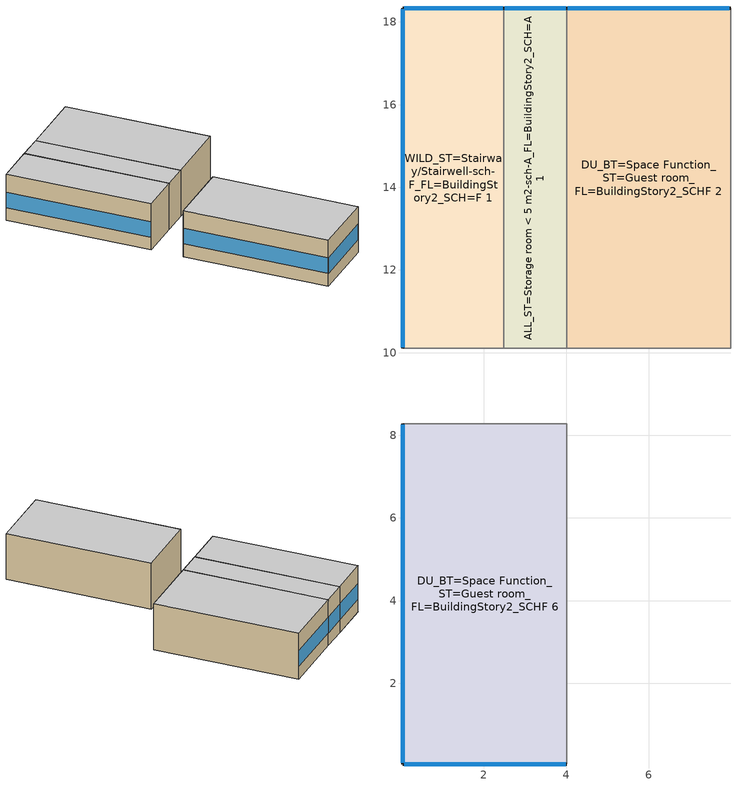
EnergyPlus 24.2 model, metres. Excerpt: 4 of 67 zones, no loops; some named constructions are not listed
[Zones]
ALL_ST=Storage room < 5 m2-sch-A_FL=BuildingStory2_SCH=A 1
 floor to ALL_ST=Storage room < 5 m2-sch-A_FL=BuildingStory1_SCH=A 1 (BTAP-Int-Floor): 4.01,18.34 4.01,10.11 2.49,10.11 2.49,18.34 z3.35
 wall outside (BTAP-Ext-Wall-Mass:U-0.29): 4.01,18.34 2.49,18.34 z3.35:6.1
 wall to WILD_ST=Corridor/Transition area other-sch-F_FL=BuildingStory2_SCH=F (BTAP-Int-Wall): 2.49,10.11 4.01,10.11 z3.35:6.1
 wall to DU_BT=Space Function_ST=Guest room_FL=BuildingStory2_SCHF 2 (BTAP-Int-Wall): 4.01,10.11 4.01,18.34 z3.35:6.1
 wall to WILD_ST=Stairway/Stairwell-sch-F_FL=BuildingStory2_SCH=F 1 (BTAP-Int-Wall): 2.49,18.34 2.49,10.11 z3.35:6.1
 window (BTAP-Ext-FixedWindow:U=0.280 SHGC=0.600): 3.99,18.34 2.51,18.34 z4.11:5.06
 ceiling to ALL_ST=Storage room < 5 m2-sch-A_FL=BuildingStory3_SCH=A (BTAP-Int-Ceiling): 4.01,10.11 4.01,18.34 2.49,18.34 2.49,10.11 z6.1
DU_BT=Space Function_ST=Guest room_FL=BuildingStory2_SCHF 2
 floor to ALL_ST=Office enclosed <= 25 m2_FL=BuildingStory1_SCH=A (BTAP-Int-Floor): 7.97,18.34 7.97,10.11 4.01,10.11 4.01,18.34 z3.35
 wall outside (BTAP-Ext-Wall-Mass:U-0.29): 7.97,18.34 4.01,18.34 z3.35:6.1
 wall to WILD_ST=Corridor/Transition area other-sch-F_FL=BuildingStory2_SCH=F (BTAP-Int-Wall): 4.01,10.11 7.97,10.11 z3.35:6.1
 wall to DU_BT=Space Function_ST=Guest room_FL=BuildingStory2_SCHF 4 (BTAP-Int-Wall): 7.97,10.11 7.97,18.34 z3.35:6.1
 window (BTAP-Ext-FixedWindow:U=0.280 SHGC=0.600): 7.95,18.34 4.04,18.34 z4.11:5.04
 ceiling to DU_BT=Space Function_ST=Guest room_FL=BuildingStory3_SCHF 9 (BTAP-Int-Ceiling): 7.97,10.11 7.97,18.34 4.01,18.34 4.01,10.11 z6.1
DU_BT=Space Function_ST=Guest room_FL=BuildingStory2_SCHF 6
 floor to ALL_ST=Lobby - hotel_FL=BuildingStory1_SCH=H (BTAP-Int-Floor): 4.01,8.28 4.01,0.05 0.05,0.05 0.05,8.28 z3.35
 wall outside (BTAP-Ext-Wall-Mass:U-0.29): 0.05,8.28 0.05,0.05 4.01,0.05 z3.35:6.1
 wall to WILD_ST=Corridor/Transition area other-sch-F_FL=BuildingStory2_SCH=F (BTAP-Int-Wall): 4.01,8.28 0.05,8.28 z3.35:6.1
 wall to DU_BT=Space Function_ST=Guest room_FL=BuildingStory2_SCHF 5 (BTAP-Int-Wall): 4.01,0.05 4.01,8.28 z3.35:6.1
 window (BTAP-Ext-FixedWindow:U=0.280 SHGC=0.600): 0.05,8.25 0.05,0.07 z4.11:5.03; 0.07,0.05 3.99,0.05 z4.11:5.04
 ceiling to DU_BT=Space Function_ST=Guest room_FL=BuildingStory3_SCHF 5 (BTAP-Int-Ceiling): 4.01,0.05 4.01,8.28 0.05,8.28 0.05,0.05 z6.1
WILD_ST=Stairway/Stairwell-sch-F_FL=BuildingStory2_SCH=F 1
 floor to WILD_ST=Stairway/Stairwell-sch-F_FL=BuildingStory1_SCH=F (BTAP-Int-Floor): 2.49,18.34 2.49,10.11 0.05,10.11 0.05,18.34 z3.35
 wall outside (BTAP-Ext-Wall-Mass:U-0.29): 2.49,18.34 0.05,18.34 0.05,10.11 z3.35:6.1
 wall to WILD_ST=Corridor/Transition area other-sch-F_FL=BuildingStory2_SCH=F (BTAP-Int-Wall): 0.05,10.11 2.49,10.11 z3.35:6.1
 window (BTAP-Ext-FixedWindow:U=0.280 SHGC=0.600): 2.46,18.34 0.07,18.34 z4.11:5.05; 0.05,18.31 0.05,10.13 z4.11:5.03
 ceiling to WILD_ST=Stairway/Stairwell-sch-F_FL=BuildingStory3_SCH=F 1 (BTAP-Int-Ceiling): 2.49,10.11 2.49,18.34 0.05,18.34 0.05,10.11 z6.1
[Schedule:Day:Interval]
NECB-B-Occupancy Sat Day: No, 01:00, 0.5, 02:00, 0.3, 09:00, 0, 10:00, 0.1, 11:00, 0.2, 12:00, 0.5, 13:00, 0.9, 14:00, 0.8, 15:00, 0.5, 17:00, 0.2, 18:00, 0.3, 19:00, 0.6, 22:00, 0.9, 24:00, 0.6
NECB-B-Occupancy Default: No, 01:00, 0.3, 02:00, 0.1, 09:00, 0, 10:00, 0.1, 11:00, 0.2, 12:00, 0.5, 13:00, 0.9, 14:00, 0.8, 15:00, 0.5, 17:00, 0.2, 18:00, 0.3, 19:00, 0.6, 22:00, 0.9, 23:00, 0.6, 24:00, 0.4
NECB-B-Electric-Equipment Sun|Hol Day; NECB-B-Lighting Sun|Hol Day: No, 02:00, 0.5, 10:00, 0.1, 11:00, 0.5, 23:00, 0.9, 24:00, 0.5
NECB-B-Electric-Equipment Default|Wkdy Day; NECB-B-Electric-Equipment Sat Day; NECB-B-Electric-Equipment Default; NECB-B-Lighting Default|Wkdy Day; NECB-B-Lighting Sat Day; NECB-B-Lighting Default: No, 01:00, 0.9, 02:00, 0.5, 09:00, 0.1, 10:00, 0.5, 11:00, 0.7, 24:00, 0.9
NECB-H-Lighting Sun|Hol Day; NECB-H-Lighting Default|Wkdy Day; NECB-H-Lighting Sat Day; NECB-H-Lighting Default; NECB-H-Occupancy Sun|Hol Day; NECB-H-Occupancy Default|Wkdy Day; NECB-H-Occupancy Sat Day; NECB-H-Occupancy Default; NECB-H-Electric-Equipment Sun|Hol Day; NECB-H-Electric-Equipment Default|Wkdy Day; NECB-H-Electric-Equipment Sat Day; NECB-H-Electric-Equipment Default: No, 24:00, 0.9
Schedule Day 10; sys_1|doas|shr>none|sc>ccashp|sh>ccashp|ssf>cv|zh>b-e|zc>ptac|srf>none| Occ Sch Default; Schedule Day 9: No, 10:00, 1, 16:00, 0, 24:00, 1
sys_1|doas|shr>none|sc>ccashp|sh>ccashp|ssf>cv|zh>b-e|zc>ptac|srf>none| Occ Sch Summer Design Day; sys_1|doas|shr>none|sc>ccashp|sh>ccashp|ssf>cv|zh>b-e|zc>ptac|srf>none| Occ Sch Winter Design Day: No, 24:00, 1
Schedule Day 8: No, 24:00, 20
[Schedule:Week:Daily]
Schedule Ruleset 3 Week Rule - Jan1-Dec31: Schedule Day 8, Schedule Day 8, Schedule Day 8, Schedule Day 8, Schedule Day 8, Schedule Day 8, Schedule Day 8, Schedule Day 8, Schedule Day 8, Schedule Day 8, Schedule Day 8, Schedule Day 8
[Schedule:Year]
Schedule Ruleset 3: Schedule Ruleset 3 Week Rule - Jan1-Dec31, 1, 1, 12, 31
[Table:Lookup]
sys_1|doas|shr>none|sc>ccashp|sh>ccashp|ssf>cv|zh>b-e|zc>ptac|srf>none| ERV_LatHeatEff 1: sys_1|doas|shr>none|sc>ccashp|sh>ccashp|ssf>cv|zh>b-e|zc>ptac|srf>none| ERV_LatHeatEff 1 Independent Variable List, DivisorOnly, 0.5, 0, 10, Dimensionless, 0.5, 0.5
sys_1|doas|shr>none|sc>ccashp|sh>ccashp|ssf>cv|zh>b-e|zc>ptac|srf>none| ERV_SensCoolEff 1: sys_1|doas|shr>none|sc>ccashp|sh>ccashp|ssf>cv|zh>b-e|zc>ptac|srf>none| ERV_SensCoolEff 1 Independent Variable List, DivisorOnly, 0.5, 0, 10, Dimensionless, 0.5, 0.5
sys_1|doas|shr>none|sc>ccashp|sh>ccashp|ssf>cv|zh>b-e|zc>ptac|srf>none| ERV_LatCoolEff 1: sys_1|doas|shr>none|sc>ccashp|sh>ccashp|ssf>cv|zh>b-e|zc>ptac|srf>none| ERV_LatCoolEff 1 Independent Variable List, DivisorOnly, 0.5, 0, 10, Dimensionless, 0.5, 0.5
[Table:IndependentVariableList]
sys_1|doas|shr>none|sc>ccashp|sh>ccashp|ssf>cv|zh>b-e|zc>ptac|srf>none| ERV_SensHeatEff 1 Independent Variable List: sys_1|doas|shr>none|sc>ccashp|sh>ccashp|ssf>cv|zh>b-e|zc>ptac|srf>none| ERV_SensibleHeating_IndependentVariable
sys_1|doas|shr>none|sc>ccashp|sh>ccashp|ssf>cv|zh>b-e|zc>ptac|srf>none| ERV_LatHeatEff 1 Independent Variable List: sys_1|doas|shr>none|sc>ccashp|sh>ccashp|ssf>cv|zh>b-e|zc>ptac|srf>none| ERV_LatentHeating_IndependentVariable
sys_1|doas|shr>none|sc>ccashp|sh>ccashp|ssf>cv|zh>b-e|zc>ptac|srf>none| ERV_SensCoolEff 1 Independent Variable List: sys_1|doas|shr>none|sc>ccashp|sh>ccashp|ssf>cv|zh>b-e|zc>ptac|srf>none| ERV_SensibleCooling_IndependentVariable
sys_1|doas|shr>none|sc>ccashp|sh>ccashp|ssf>cv|zh>b-e|zc>ptac|srf>none| ERV_LatCoolEff 1 Independent Variable List: sys_1|doas|shr>none|sc>ccashp|sh>ccashp|ssf>cv|zh>b-e|zc>ptac|srf>none| ERV_LatentCooling_IndependentVariable
[Table:IndependentVariable]
sys_1|doas|shr>none|sc>ccashp|sh>ccashp|ssf>cv|zh>b-e|zc>ptac|srf>none| ERV_SensibleHeating_IndependentVariable; sys_1|doas|shr>none|sc>ccashp|sh>ccashp|ssf>cv|zh>b-e|zc>ptac|srf>none| ERV_LatentHeating_IndependentVariable; sys_1|doas|shr>none|sc>ccashp|sh>ccashp|ssf>cv|zh>b-e|zc>ptac|srf>none| ERV_SensibleCooling_IndependentVariable; sys_1|doas|shr>none|sc>ccashp|sh>ccashp|ssf>cv|zh>b-e|zc>ptac|srf>none| ERV_LatentCooling_IndependentVariable: Linear, Linear, 0, 10, Dimensionless, 0.75, 1
